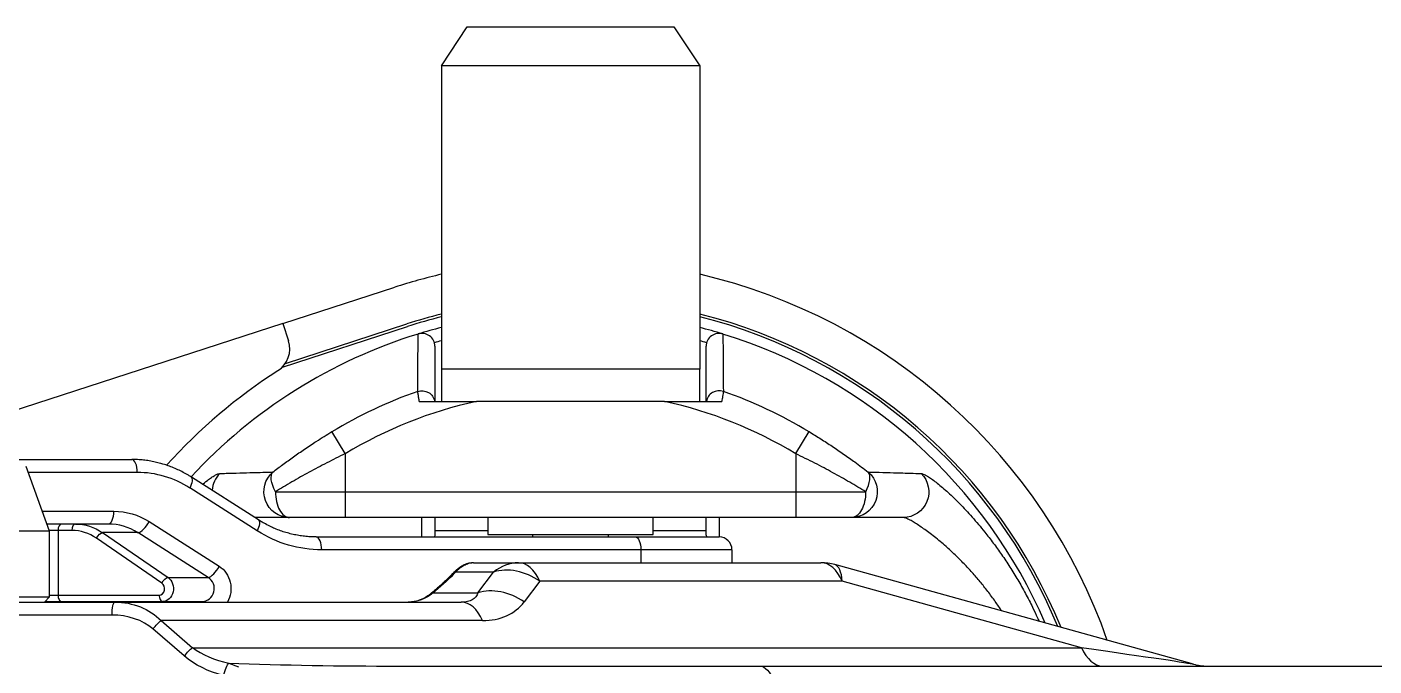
# Model space of a CAD drawing. Extents: x 0.3 to 19.3, y 0 to 10.9.
# Drawn here: x 1.081 to 2.449, y 7.39 to 8.04 of the extents above; entities that cross this region are included whole.
import ezdxf

# ---------------------------------------------------------------- set-up
doc = ezdxf.new("R2010")
doc.units = 0
doc.header["$LTSCALE"] = 0.5
doc.header["$MEASUREMENT"] = 0
doc.layers.add('TANGENT_LINES', color=7, linetype='CONTINUOUS')
doc.layers.add('VISIBLE', color=7, linetype='CONTINUOUS')

msp = doc.modelspace()

# ---------------------------------------------------------------- linework, layer by layer
at = {"layer": 'TANGENT_LINES'}
for p, q in [((1.4043, 7.6061), (1.3908, 7.6285)), ((1.8619, 7.6061), (1.8754, 7.6285)), ((1.4043, 7.6061), (1.4043, 7.5674)), ((1.8619, 7.6061), (1.8619, 7.5674)), ((1.1931, 7.587), (1.0823, 7.587)), ((1.315, 7.5276), (1.2466, 7.5712)), ((1.3334, 7.5674), (1.4043, 7.5674)), ((1.4043, 7.5674), (1.8619, 7.5674)), ((1.4043, 7.5674), (1.4043, 7.5411)), ((1.8619, 7.5674), (1.8619, 7.5411)), ((1.8619, 7.5674), (1.9329, 7.5674)), ((1.0966, 7.5477), (1.1694, 7.5477)), ((1.4822, 7.5214), (1.4822, 7.5411)), ((1.784, 7.5411), (1.784, 7.5214)), ((1.1126, 7.528), (1.1038, 7.528)), ((1.1267, 7.528), (1.1126, 7.528)), ((1.1126, 7.528), (1.1126, 7.4624)), ((1.1579, 7.5258), (1.2244, 7.4803)), ((1.1938, 7.5258), (1.1579, 7.5258)), ((1.2651, 7.4803), (1.1938, 7.5258)), ((1.205, 7.5371), (1.2763, 7.4917)), ((1.2181, 7.4746), (1.1516, 7.5201)), ((1.7046, 7.5083), (1.3804, 7.5083)), ((1.7046, 7.5083), (1.7046, 7.4952)), ((1.7972, 7.5083), (1.7046, 7.5083)), ((1.555, 7.4857), (1.5162, 7.4857)), ((1.5347, 7.4952), (1.5345, 7.4952)), ((1.5391, 7.4646), (1.555, 7.4857)), ((1.2244, 7.4803), (1.2651, 7.4803)), ((1.602, 7.4764), (1.586, 7.4554)), ((1.909, 7.4764), (1.602, 7.4764)), ((2.152, 7.4089), (1.909, 7.4764)), ((1.104, 7.4624), (1.1126, 7.4624)), ((1.1126, 7.4624), (1.2153, 7.4624)), ((1.4957, 7.4664), (1.4935, 7.4646)), ((1.4935, 7.4646), (1.5391, 7.4646)), ((1.1674, 7.442), (1.0015, 7.442)), ((1.5437, 7.4364), (1.2173, 7.4364)), ((1.2173, 7.4364), (1.2491, 7.4089)), ((1.2408, 7.4005), (1.209, 7.428)), ((1.2491, 7.4089), (2.152, 7.4089)), ((1.286, 7.393), (1.2958, 7.3895))]:
    msp.add_line(p, q, dxfattribs=at)
for radius, start, end in [(0.5118, 104.8572, 105.6807), (0.5118, 74.3193, 75.1428), (0.4696, 109.303, 121.0568), (0.4696, 58.9432, 70.697), (0.4435, 102.4362, 121.0568), (0.4435, 58.9432, 77.5638)]:
    msp.add_arc((1.6331, 7.2261), radius, start, end, dxfattribs=at)
at = {"layer": 'TANGENT_LINES', "extrusion": (0, 0, -1)}
for centre, major_axis, ratio, start_param, end_param in [((1.4822, 7.657), (-0.0131, 0), 0.995731, 1.235228, 2.973476), ((1.3476, 7.5674), (0, -0.0262), 0.990836, 0, 2.440211), ((1.3476, 7.5674), (0.0159, -0.0209), 0.45503, 1.905193, 3.04356), ((1.9187, 7.5674), (0, 0.0262), 0.990836, 0.701382, 3.141593), ((1.971, 7.5674), (0, 0.0262), 0.992359, 0.784384, 3.141593), ((1.9187, 7.5674), (0, 0.0262), 0.5408, 1.570796, 3.141593), ((1.1694, 7.4689), (0, 0.0787), 0.905842, 6.283185, 6.806784), ((1.1302, 7.4689), (0, -0.0656), 0.84434, 9.424778, 9.948377), ((1.1551, 7.5201), (0.0037, 0.00542), 0.464023, 10.688328, 12.259124), ((1.3804, 7.6527), (0, 0.1444), 0.905842, 9.424778, 9.948377), ((1.6989, 7.5083), (0, 0.0131), 0.436028, 0, 1.570796), ((1.2645, 7.4689), (0, 0.0262), 0.905842, 6.806784, 8.406697), ((1.4535, 7.4664), (-0.0775, -0.051), 0.270115, 10.249307, 10.605979), ((1.5226, 7.4749), (-0.00965, 0.00889), 0.666275, 0.000533, 0.424789), ((1.2216, 7.4746), (0.0037, 0.00542), 0.464023, 10.688328, 12.259124), ((1.2188, 7.4689), (0, -0.0131), 0.84434, 9.948377, 12.566371), ((1.4681, 7.5076), (0, -0.0525), 0.84434, 11.955505, 12.566371), ((1.4999, 7.4539), (-0.0084, 0.0101), 0.438908, 0.001747, 0.349078), ((1.502, 7.4557), (-0.0084, 0.0101), 0.438908, 12.566371, 12.915449), ((1.475, 7.5076), (0.0622, -0.0467), 0.384322, 12.428382, 13.039247), ((1.1703, 7.442), (0, -0.0131), 0.218165, 1.570796, 3.141593), ((1.1703, 7.4027), (-0.0614, 0), 0.855386, 1.570796, 2.443461), ((1.2587, 7.4427), (0, 0.0131), 0.436028, 0, 0.31756), ((1.2119, 7.428), (-0.00858, -0.00993), 0.166829, 1.427725, 2.426092), ((1.2437, 7.4005), (-0.00858, -0.00993), 0.166829, 1.427725, 2.426092), ((1.8875, 7.4427), (0.3786, -0.0507), 0.006166, 11.768236, 12.521908), ((1.3102, 7.4427), (0.0906, 0), 0.72456, 1.901104, 2.443461), ((1.2837, 7.3806), (-0.0032, -0.0127), 0.212023, 1.518172, 2.85757), ((1.8253, 7.3377), (0, 0.0525), 0.381049, 12.566371, 14.137167)]:
    msp.add_ellipse(centre, major_axis=major_axis, ratio=ratio, start_param=start_param, end_param=end_param, dxfattribs=at)
at = {"layer": 'TANGENT_LINES'}
for centre, major_axis, ratio, start_param, end_param in [((1.784, 7.657), (0.0131, 0), 0.995731, 1.235228, 2.973476), ((1.1874, 7.587), (0, -0.0131), 0.436028, 1.570796, 3.141593), ((1.1931, 7.4689), (0, -0.1181), 0.905842, 8.901179, 9.424778), ((1.2409, 7.5712), (-0.0071, -0.0111), 0.378227, 1.807351, 3.141585), ((1.2952, 7.5674), (0, 0.0262), 0.992359, 0.784384, 1.517589), ((1.9187, 7.5674), (-0.0159, -0.0209), 0.45503, 1.905193, 3.04356), ((1.3476, 7.5674), (0, 0.0262), 0.5408, 1.570796, 3.141593), ((1.1636, 7.5477), (0, -0.0131), 0.436028, 0, 1.570796), ((1.1161, 7.528), (0, -0.00656), 0.535808, 9.424778, 10.995574), ((1.1302, 7.528), (0, -0.00656), 0.535808, 9.424778, 10.995574), ((1.1267, 7.4689), (0, 0.0591), 0.84434, 12.042772, 12.566371), ((1.1636, 7.4689), (0, -0.0656), 0.918143, 8.901179, 9.424778), ((1.1993, 7.5371), (-0.0071, -0.0111), 0.378227, 0.293603, 1.807351), ((1.3093, 7.5276), (-0.0071, -0.0111), 0.378227, 1.807351, 3.141593), ((1.3747, 7.5083), (0, -0.0131), 0.436028, 1.570796, 3.141593), ((1.2706, 7.4917), (-0.0071, -0.0111), 0.378227, 0.293603, 1.807351), ((1.5804, 7.4427), (0, 0.0525), 0.84434, 0, 0.610865), ((1.5804, 7.4427), (0.0419, -0.0317), 0.761655, 1.631174, 2.647444), ((1.5804, 7.4427), (0, -0.0525), 0.535808, 2.268928, 3.141593), ((1.8875, 7.4427), (0, -0.0525), 0.535808, 2.268928, 3.141593), ((1.8875, 7.4427), (-0.014, -0.0506), 0.326568, 2.387921, 3.141593), ((1.2153, 7.4689), (0, 0.00656), 0.84434, 9.424778, 12.042772), ((1.2587, 7.4689), (0, -0.0131), 0.967344, 6.283185, 8.901179), ((1.1161, 7.4624), (0, -0.00656), 0.535808, 10.995574, 12.566371), ((1.2188, 7.4624), (0, -0.00656), 0.535808, 10.995574, 12.566371), ((1.5645, 7.4216), (0.0419, -0.0317), 0.761655, 1.631174, 2.647444), ((1.5222, 7.4027), (0, -0.0525), 0.535808, 2.268928, 3.141593), ((1.4965, 7.5414), (0.0839, -0.0922), 0.599196, -0.499192, 0.111673), ((1.1674, 7.4027), (-0.0543, 0), 0.72456, 10.12291, 10.995574), ((1.3131, 7.4427), (0.0835, 0), 0.628444, 10.12291, 10.665266), ((2.1736, 7.4427), (0, -0.0525), 0.535808, 11.693706, 12.566371), ((1.4581, 7.4427), (0.5309, 0), 0.098885, 10.665266, 10.995574)]:
    msp.add_ellipse(centre, major_axis=major_axis, ratio=ratio, start_param=start_param, end_param=end_param, dxfattribs=at)
for points, knots in [([(1.4779, 7.6694), (1.4779, 7.6701), (1.4779, 7.6723), (1.478, 7.6818), (1.4783, 7.7199), (1.4783, 7.7259), (1.4783, 7.7277)], [0, 0, 0, 0, 0.114168, 0.342323, 0.797335, 1, 1, 1, 1]), ([(1.7879, 7.7277), (1.7879, 7.727), (1.7879, 7.7248), (1.788, 7.7154), (1.7883, 7.6773), (1.7883, 7.6712), (1.7884, 7.6694)], [0, 0, 0, 0, 0.113501, 0.340634, 0.796079, 1, 1, 1, 1]), ([(1.4795, 7.6592), (1.4793, 7.6604), (1.479, 7.6624), (1.4787, 7.6644), (1.4784, 7.6661), (1.4781, 7.6678), (1.4779, 7.669), (1.4779, 7.6693), (1.4779, 7.6694)], [0, 0, 0, 0, 0.242049, 0.429246, 0.603019, 0.77839, 0.920363, 1, 1, 1, 1]), ([(1.7884, 7.6694), (1.7884, 7.6694), (1.7883, 7.6693), (1.7882, 7.6685), (1.788, 7.6672), (1.7875, 7.6641), (1.7871, 7.6619), (1.7869, 7.6601), (1.7867, 7.6592)], [0, 0, 0, 0, 0.021126, 0.141393, 0.308604, 0.556256, 0.769737, 1, 1, 1, 1]), ([(1.3308, 7.5874), (1.3341, 7.59), (1.341, 7.5951), (1.3517, 7.6029), (1.3629, 7.6107), (1.3748, 7.6185), (1.3827, 7.6235), (1.3881, 7.6268), (1.3908, 7.6285)], [0, 0, 0, 0, 0.171639, 0.346041, 0.525196, 0.705875, 0.852688, 1, 1, 1, 1]), ([(1.8754, 7.6285), (1.8794, 7.626), (1.8873, 7.6212), (1.8989, 7.6136), (1.9103, 7.6059), (1.9216, 7.5978), (1.9286, 7.5926), (1.9332, 7.5891), (1.9355, 7.5874)], [0, 0, 0, 0, 0.17978, 0.358922, 0.539534, 0.718189, 0.859799, 1, 1, 1, 1]), ([(1.4043, 7.6061), (1.4012, 7.6045), (1.3949, 7.6015), (1.3855, 7.5967), (1.3765, 7.592), (1.3675, 7.5872), (1.3589, 7.5824), (1.3501, 7.5773), (1.3416, 7.5723), (1.3361, 7.569), (1.3334, 7.5674)], [0, 0, 0, 0, 0.127397, 0.254805, 0.38055, 0.505621, 0.629664, 0.754725, 0.878309, 1, 1, 1, 1]), ([(1.9329, 7.5674), (1.9302, 7.569), (1.9249, 7.5722), (1.9166, 7.5771), (1.9082, 7.5819), (1.8994, 7.5868), (1.8906, 7.5916), (1.8811, 7.5965), (1.8716, 7.6013), (1.8651, 7.6045), (1.8619, 7.6061)], [0, 0, 0, 0, 0.119862, 0.241725, 0.364605, 0.488774, 0.613877, 0.742108, 0.870952, 1, 1, 1, 1]), ([(1.2594, 7.575), (1.2594, 7.575), (1.2595, 7.5751), (1.2647, 7.5792), (1.2682, 7.5817), (1.2718, 7.584), (1.2747, 7.5855), (1.2761, 7.5858), (1.2768, 7.5859)], [0, 0, 0, 0, 0.031194, 0.270167, 0.488526, 0.686084, 0.860254, 1, 1, 1, 1]), ([(1.2768, 7.5859), (1.2788, 7.586), (1.2837, 7.5861), (1.2976, 7.5865), (1.3111, 7.5869), (1.3238, 7.5872), (1.3308, 7.5874)], [0, 0, 0, 0, 0.178949, 0.434109, 0.692321, 1, 1, 1, 1]), ([(1.9355, 7.5874), (1.9367, 7.5874), (1.9402, 7.5873), (1.9551, 7.5869), (1.9682, 7.5865), (1.9819, 7.5861), (1.9894, 7.5859)], [0, 0, 0, 0, 0.148878, 0.414544, 0.676709, 1, 1, 1, 1]), ([(1.9894, 7.5859), (1.9898, 7.5859), (1.9907, 7.5857), (1.9923, 7.585), (1.9944, 7.5839), (1.9968, 7.5825), (2.001, 7.5796), (2.0056, 7.576), (2.011, 7.5716), (2.0167, 7.5665), (2.0225, 7.5611), (2.0285, 7.5552), (2.0346, 7.5488), (2.041, 7.5417), (2.0476, 7.5341), (2.0541, 7.5262), (2.0627, 7.5151), (2.071, 7.5035), (2.0794, 7.4909), (2.0875, 7.4777), (2.0951, 7.4642), (2.1023, 7.4504), (2.107, 7.4402), (2.1085, 7.4369), (2.1091, 7.4356)], [0, 0, 0, 0, 0.017841, 0.038956, 0.063194, 0.089935, 0.125707, 0.164595, 0.206612, 0.250792, 0.295661, 0.341981, 0.389513, 0.438873, 0.489242, 0.540471, 0.599971, 0.660488, 0.722537, 0.785368, 0.848525, 0.912192, 0.965148, 1, 1, 1, 1]), ([(2.0711, 7.4462), (2.069, 7.4494), (2.0646, 7.4559), (2.0569, 7.4662), (2.0492, 7.4759), (2.041, 7.4854), (2.0328, 7.4942), (2.0238, 7.5032), (2.0148, 7.5115), (2.0088, 7.5167), (2.0028, 7.5216), (1.9971, 7.5259), (1.9918, 7.5298), (1.9868, 7.5332), (1.9823, 7.5361), (1.9781, 7.5385), (1.9759, 7.5396), (1.9739, 7.5404), (1.9723, 7.541), (1.9714, 7.5411), (1.971, 7.5411)], [0, 0, 0, 0, 0.071379, 0.146211, 0.220171, 0.293866, 0.366396, 0.44132, 0.514425, 0.573422, 0.631024, 0.686941, 0.740595, 0.791913, 0.840921, 0.886201, 0.919291, 0.949571, 0.976773, 1, 1, 1, 1]), ([(1.5345, 7.4952), (1.5331, 7.495), (1.5306, 7.4948), (1.5283, 7.4939), (1.5259, 7.493), (1.521, 7.49), (1.5187, 7.4881), (1.5171, 7.4865), (1.5162, 7.4857)], [0, 0, 0, 0, 0.177627, 0.316768, 0.461794, 0.674634, 0.834996, 1, 1, 1, 1])]:
    msp.add_open_spline(points, degree=3, knots=knots, dxfattribs=at)
at = {"layer": 'VISIBLE'}
for p, q in [((1.5019, 8.0004), (1.5281, 8.0398)), ((1.5281, 8.0398), (1.7381, 8.0398)), ((1.7381, 8.0398), (1.7643, 8.0004)), ((1.5019, 8.0004), (1.5019, 7.692)), ((1.7643, 8.0004), (1.5019, 8.0004)), ((1.7643, 8.0004), (1.7643, 7.692)), ((1.341, 7.7384), (1.4547, 7.7753)), ((1.341, 7.7384), (0.347, 7.4154)), ((1.3405, 7.6941), (1.4677, 7.7354)), ((1.341, 7.7384), (1.3468, 7.7206)), ((1.3436, 7.6978), (1.4668, 7.7379)), ((1.4953, 7.7152), (1.4953, 7.6592)), ((1.7709, 7.6592), (1.7709, 7.7152)), ((1.7643, 7.692), (1.5019, 7.692)), ((1.5019, 7.692), (1.5019, 7.6592)), ((1.7643, 7.6592), (1.7643, 7.692)), ((1.4795, 7.6592), (1.5376, 7.6592)), ((1.7286, 7.6592), (1.5376, 7.6592)), ((1.7286, 7.6592), (1.7867, 7.6592)), ((1.0301, 7.6002), (1.1874, 7.6002)), ((1.104, 7.5273), (1.0801, 7.5929)), ((1.3163, 7.5387), (1.248, 7.5823)), ((1.3476, 7.5411), (1.3124, 7.5411)), ((1.4043, 7.5411), (1.3476, 7.5411)), ((1.8619, 7.5411), (1.4043, 7.5411)), ((1.4953, 7.5411), (1.4953, 7.5234)), ((1.5491, 7.5411), (1.5491, 7.524)), ((1.7171, 7.524), (1.7171, 7.5411)), ((1.7709, 7.5234), (1.7709, 7.5411)), ((1.9187, 7.5411), (1.8619, 7.5411)), ((1.971, 7.5411), (1.9187, 7.5411)), ((1.104, 7.5273), (0.9334, 7.5273)), ((1.1636, 7.5345), (1.1014, 7.5345)), ((1.104, 7.4604), (1.104, 7.5273)), ((1.3192, 7.5369), (1.3163, 7.5387)), ((1.4953, 7.528), (1.5491, 7.528)), ((1.7171, 7.528), (1.7709, 7.528)), ((1.3747, 7.5214), (1.6989, 7.5214)), ((1.4953, 7.5234), (1.4951, 7.5215)), ((1.5491, 7.524), (1.7171, 7.524)), ((1.5946, 7.524), (1.5946, 7.5214)), ((1.6716, 7.5214), (1.6716, 7.524)), ((1.6989, 7.5214), (1.784, 7.5214)), ((1.7709, 7.5234), (1.7711, 7.5215)), ((1.7972, 7.4952), (1.7972, 7.5083)), ((1.5344, 7.4952), (1.534, 7.4952)), ((1.5347, 7.4952), (1.5804, 7.4952)), ((1.5804, 7.4952), (1.8875, 7.4952)), ((2.2658, 7.3921), (1.9015, 7.4933)), ((0.9334, 7.4604), (1.104, 7.4604)), ((1.0988, 7.4551), (1.104, 7.4604)), ((1.4936, 7.4658), (1.4915, 7.464)), ((1.0491, 7.4551), (1.1703, 7.4551)), ((1.0994, 7.4558), (1.2587, 7.4558)), ((1.1703, 7.4551), (1.5222, 7.4551)), ((1.4581, 7.3902), (1.8253, 7.3902)), ((1.8253, 7.3902), (1.8431, 7.3902)), ((1.8431, 7.3902), (3.1819, 7.3902))]:
    msp.add_line(p, q, dxfattribs=at)
for centre, radius, start, end in [((1.6331, 7.2261), 0.5774, 103.1366, 108), ((1.6331, 7.2261), 0.5774, 19.2368, 76.8634), ((1.6331, 7.2261), 0.5381, 104.117, 108), ((1.6331, 7.2261), 0.5354, 104.1876, 108), ((1.6331, 7.2261), 0.5381, 22.2005, 75.883), ((1.6331, 7.2261), 0.5354, 22.418, 75.8124), ((1.6331, 7.2261), 0.5249, 104.4775, 107.1498), ((1.6331, 7.2261), 0.5249, 72.8502, 75.5225), ((1.6331, 7.2261), 0.5249, 107.1498, 137.2492), ((1.3218, 7.7125), 0.0262, 302.6261, 18), ((1.4822, 7.7152), 0.0131, 0, 107.0808), ((1.6331, 7.2261), 0.5249, 107.1481, 107.1498), ((1.784, 7.7152), 0.0131, 72.9192, 180), ((1.6331, 7.2261), 0.5249, 23.3169, 72.8502), ((1.6331, 7.2261), 0.5249, 72.8502, 72.8519), ((1.6331, 7.2261), 0.5512, 122.6261, 138.0862), ((1.784, 7.5083), 0.0131, 360, 90), ((1.8875, 7.4427), 0.0525, 74.4788, 90), ((2.2798, 7.4427), 0.0525, 254.4788, 269.9998)]:
    msp.add_arc(centre, radius, start, end, dxfattribs=at)
for points, knots in [([(1.2231, 7.5943), (1.223, 7.5943), (1.2228, 7.5943), (1.2165, 7.5964), (1.2114, 7.5975), (1.2053, 7.5988), (1.1994, 7.5996), (1.1934, 7.6001), (1.1894, 7.6001), (1.1874, 7.6002)], [0, 0, 0, 0, 0.02603, 0.188847, 0.351461, 0.513908, 0.676224, 0.838448, 1, 1, 1, 1]), ([(1.248, 7.5823), (1.2471, 7.5828), (1.245, 7.5842), (1.2396, 7.5872), (1.2343, 7.5898), (1.2286, 7.5923), (1.2249, 7.5936), (1.2231, 7.5943)], [0, 0, 0, 0, 0.158074, 0.36978, 0.581115, 0.792078, 1, 1, 1, 1]), ([(1.3747, 7.5214), (1.3738, 7.5214), (1.3716, 7.5214), (1.3657, 7.5217), (1.36, 7.5224), (1.3542, 7.5234), (1.3484, 7.5247), (1.3427, 7.5263), (1.3371, 7.5282), (1.3315, 7.5305), (1.3264, 7.5329), (1.321, 7.5359), (1.3197, 7.5366), (1.3192, 7.5369)], [0, 0, 0, 0, 0.06824, 0.165134, 0.26208, 0.359099, 0.456215, 0.553452, 0.650832, 0.748374, 0.846099, 0.944022, 1, 1, 1, 1]), ([(1.534, 7.4952), (1.5339, 7.4952), (1.5334, 7.4952), (1.531, 7.4949), (1.5287, 7.4944), (1.5262, 7.4935), (1.5239, 7.4924), (1.5217, 7.4912), (1.5191, 7.4894), (1.5166, 7.4874), (1.5141, 7.485), (1.5133, 7.4841), (1.5129, 7.4838)], [0, 0, 0, 0, 0.046365, 0.146646, 0.249358, 0.3555, 0.458092, 0.561056, 0.677142, 0.795793, 0.916044, 1, 1, 1, 1]), ([(1.5129, 7.4838), (1.5125, 7.4833), (1.5114, 7.4822), (1.5084, 7.4791), (1.5053, 7.4761), (1.5018, 7.4728), (1.4983, 7.4698), (1.4945, 7.4665), (1.4938, 7.466), (1.4936, 7.4658)], [0, 0, 0, 0, 0.111682, 0.266579, 0.426108, 0.59005, 0.757873, 0.924827, 1, 1, 1, 1]), ([(1.4915, 7.464), (1.4911, 7.4637), (1.4901, 7.4629), (1.4873, 7.4609), (1.4844, 7.4592), (1.4816, 7.4579), (1.4783, 7.4567), (1.478, 7.4566), (1.478, 7.4566)], [0, 0, 0, 0, 0.141295, 0.344703, 0.546318, 0.746668, 0.94607, 1, 1, 1, 1]), ([(1.478, 7.4566), (1.477, 7.4564), (1.475, 7.4558), (1.4719, 7.4553), (1.4687, 7.4551), (1.4682, 7.4551), (1.4681, 7.4551)], [0, 0, 0, 0, 0.288828, 0.588552, 0.881181, 1, 1, 1, 1])]:
    msp.add_open_spline(points, degree=3, knots=knots, dxfattribs=at)

doc.saveas('drawing.dxf')
